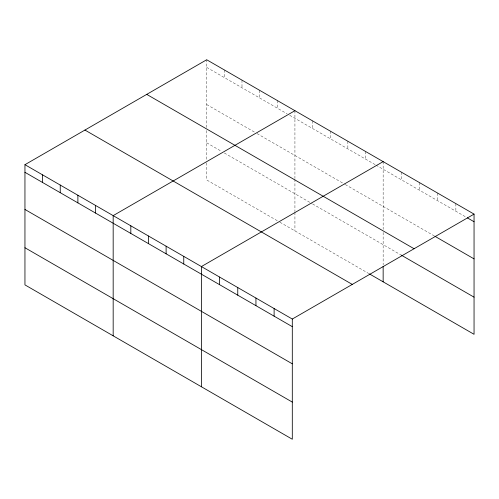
<?xml version="1.0" encoding="UTF-8"?>
<svg xmlns="http://www.w3.org/2000/svg" width="499" height="499" viewBox="0 0 499 499"><rect width="100%" height="100%" fill="white"/><g stroke="black" fill="none" stroke-linecap="round" stroke-linejoin="round"><path stroke-width="0.37" stroke-dasharray="2.5 1.87" d="M206.698 127.501L206.698 59.755M206.698 67.384L287.081 113.791M289.694 115.3L375.31 164.726M375.959 165.107L466.646 217.458M206.698 104.534L254.409 132.073M257.022 133.582L344.591 184.143M345.246 184.524L434.323 235.952M206.698 142.808L221.731 151.49M224.344 153L311.919 203.555M312.567 203.935L401.333 255.176M277.282 220.708L206.698 179.958L206.698 161.383M279.895 222.217L368.773 273.533M455.868 203.611L455.868 211.239M437.692 193.113L437.692 200.741M419.509 182.622L419.509 190.244M401.333 172.124L401.333 179.752M383.151 161.626L383.151 229.372M383.151 232.434L383.151 264.807M365.505 151.44L365.505 159.069M347.859 141.254L347.859 148.883M330.213 131.069L330.213 138.691M312.567 120.877L312.567 128.505M294.928 110.691L294.928 178.436M294.928 179.203L294.928 211.545M294.928 212.325L294.928 230.9M277.282 100.505L277.282 108.133M259.636 90.319L259.636 97.941M241.99 80.127L241.99 87.755M224.344 69.941L224.344 77.57M206.698 130.563L206.698 160.609"/><path stroke-width="0.75" d="M292.302 363.821L292.302 319.042L24.95 164.689L24.95 284.892L292.302 439.245L292.302 363.821L24.95 209.461M369.428 273.907L474.05 334.311L474.05 214.108L206.698 59.755L24.95 164.689M294.928 110.691L113.173 215.624L113.173 335.827M383.151 161.626L201.403 266.56L201.403 386.769M292.302 319.042L474.05 214.108M467.32 217.845L474.05 221.737M434.997 236.339L474.05 258.887M146.725 94.38L414.07 248.733M401.333 255.176L474.05 297.161M84.93 130.058L352.275 284.411M24.95 172.311L292.302 326.664M24.95 247.741L292.302 402.094M383.151 266.354L383.151 281.835M274.119 308.544L274.119 316.173M255.943 298.046L255.943 305.675M237.761 287.549L237.761 295.177M219.579 277.057L219.579 284.68M183.757 256.374L183.757 264.002M166.111 246.182L166.111 253.81M148.465 235.996L148.465 243.624M130.819 225.81L130.819 233.438M95.534 205.438L95.534 213.061M77.888 195.246L77.888 202.875M60.242 185.06L60.242 192.689M42.596 174.875L42.596 182.503"/></g></svg>
